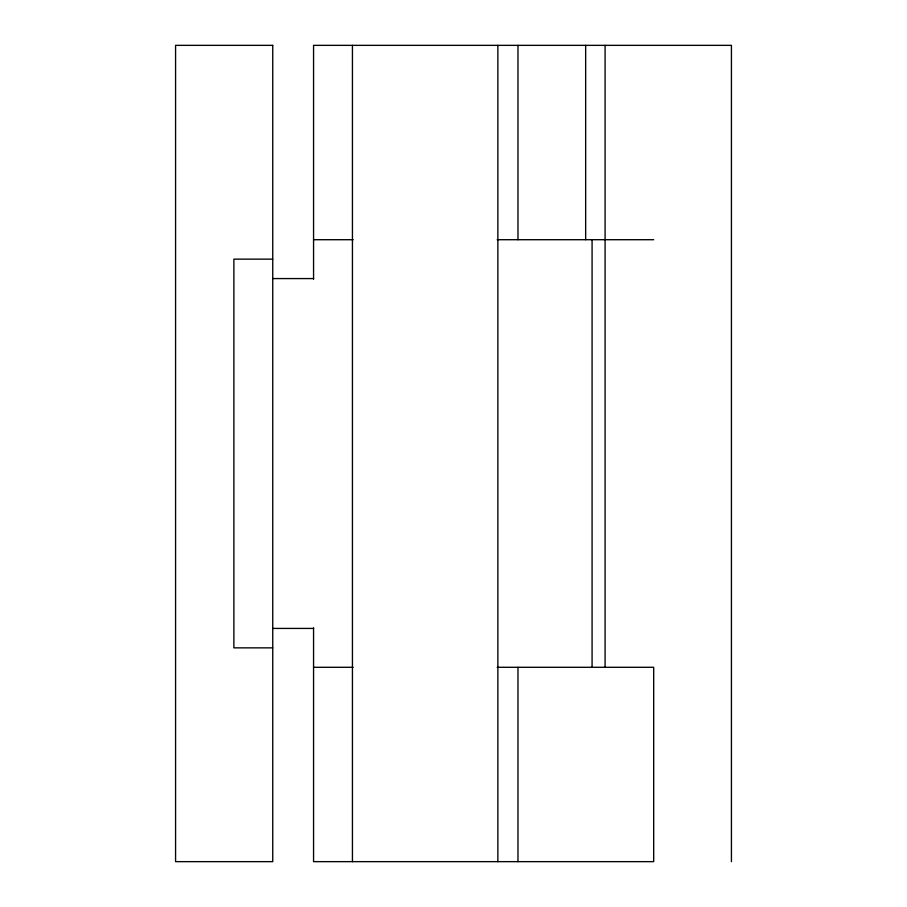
<?xml version="1.0" encoding="UTF-8"?>
<svg xmlns="http://www.w3.org/2000/svg" width="907" height="907" viewBox="0 0 907 907"><rect width="100%" height="100%" fill="white"/><g stroke="black" fill="none" stroke-linecap="round" stroke-linejoin="round"><path stroke-width="1.36" d="M313.561 239.709L353.186 239.709M497.183 239.709L653.686 239.709M272.746 259.141L233.881 259.141L233.881 647.859L272.746 647.859M272.746 278.574L313.561 278.574M272.746 628.426L313.561 628.426M313.561 667.291L353.186 667.291M497.183 667.291L653.686 667.291L653.686 861.65L313.561 861.65L313.561 627.814M731.427 861.65L731.427 45.35L313.561 45.35L313.561 279.186M605.094 45.35L605.094 667.291M592.078 239.709L592.078 667.291M585.661 45.35L585.661 239.709M517.976 45.35L517.976 239.709M517.976 667.291L517.976 861.65M497.864 45.35L497.864 861.65M352.438 45.35L352.438 861.65M272.746 45.35L175.573 45.35L175.573 861.65L272.746 861.65L272.746 45.35"/></g></svg>
